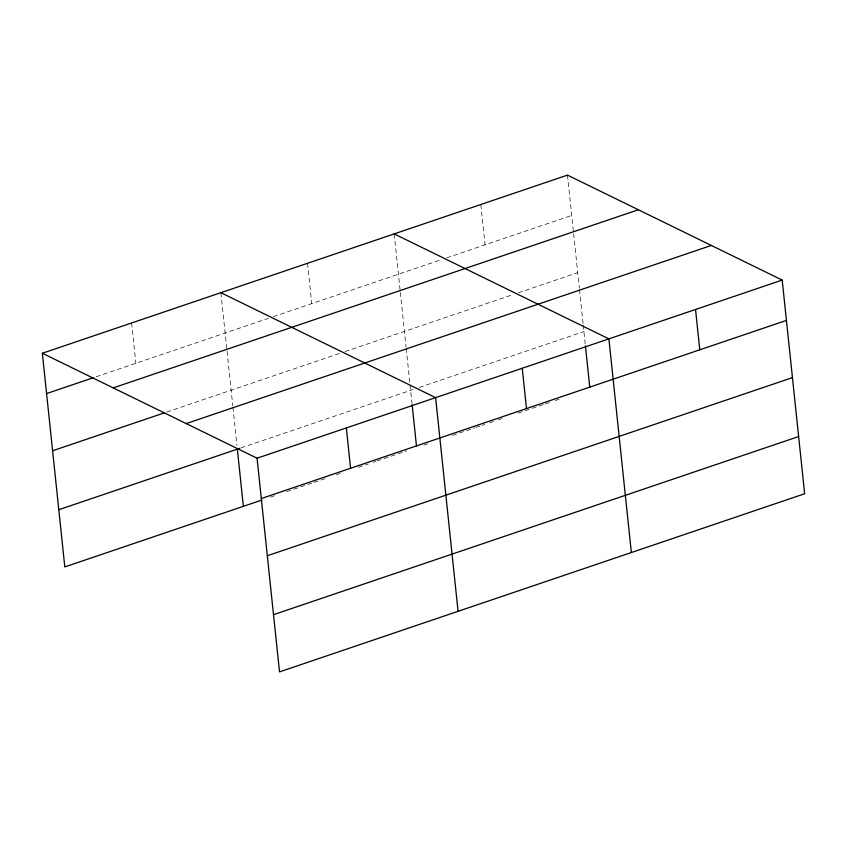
<?xml version="1.0" encoding="UTF-8"?>
<svg xmlns="http://www.w3.org/2000/svg" width="847" height="847" viewBox="0 0 847 847"><rect width="100%" height="100%" fill="white"/><g stroke="black" fill="none" stroke-linecap="round" stroke-linejoin="round"><path stroke-width="0.64" stroke-dasharray="4.24 3.18" d="M96.187 376.756L268.457 318.313M273.401 316.63L441.742 259.531M446.697 257.848L571.714 215.445M166.668 412.087L340.071 353.263M345.015 351.579L513.356 294.481M518.311 292.797L577.728 272.639M241.046 447.883L413.103 389.525M419.297 387.418L583.922 331.579M270.585 497.115L275.529 495.431M286.667 491.652L306.476 484.929M307.715 484.516L312.67 482.832M313.909 482.409L325.047 478.64M336.185 474.86L341.14 473.177M358.461 467.3L368.371 463.934M373.315 462.261L375.793 461.424M377.031 461.001L406.74 450.922M424.072 445.046L427.777 443.786M452.542 435.39L474.818 427.83M476.056 427.407L481.011 425.734M482.239 425.31L484.717 424.474M489.672 422.791L493.388 421.531M498.332 419.847L502.049 418.587M518.142 413.135L537.94 406.412M539.179 405.999L544.134 404.315M545.373 403.892L550.328 402.219M555.272 400.536L558.988 399.276M567.479 175.117L573.493 232.343M573.631 233.645L579.38 288.361M579.517 289.663L583.096 323.723M583.234 325.026L585.288 344.581M480.831 204.508L485.066 244.836M394.183 233.899L400.197 291.124M400.335 292.427L406.084 347.143M406.221 348.456L409.937 383.818M410.075 385.12L411.991 403.363M307.535 263.301L311.781 303.618M220.898 292.691L226.911 349.906M227.049 351.209L232.798 405.925M232.936 407.238L236.927 445.215M131.624 322.972L135.859 363.289"/><path stroke-width="1.27" d="M42.35 353.252L567.479 175.117L782.194 280.082L804.65 493.748L279.521 671.883L257.065 458.216L42.35 353.252L64.806 566.918L261.914 500.048M46.585 393.58L93.699 377.593M113.212 387.894L638.331 209.76M52.599 450.773L164.191 412.923M186.213 423.585L711.332 245.45M58.792 509.714L239.817 448.307M257.065 458.216L782.194 280.082M261.31 498.544L786.429 320.41M267.313 555.748L792.443 377.614M273.517 614.678L798.636 436.544M394.183 233.899L608.898 338.874L631.354 552.53M220.898 292.691L435.612 397.656L458.068 611.312M695.546 309.483L699.781 349.8M585.425 345.872L589.798 387.481M522.26 368.265L526.495 408.582M412.129 404.665L416.502 446.263M346.338 427.936L350.573 468.264M237.34 449.143L243.354 506.347"/></g></svg>
